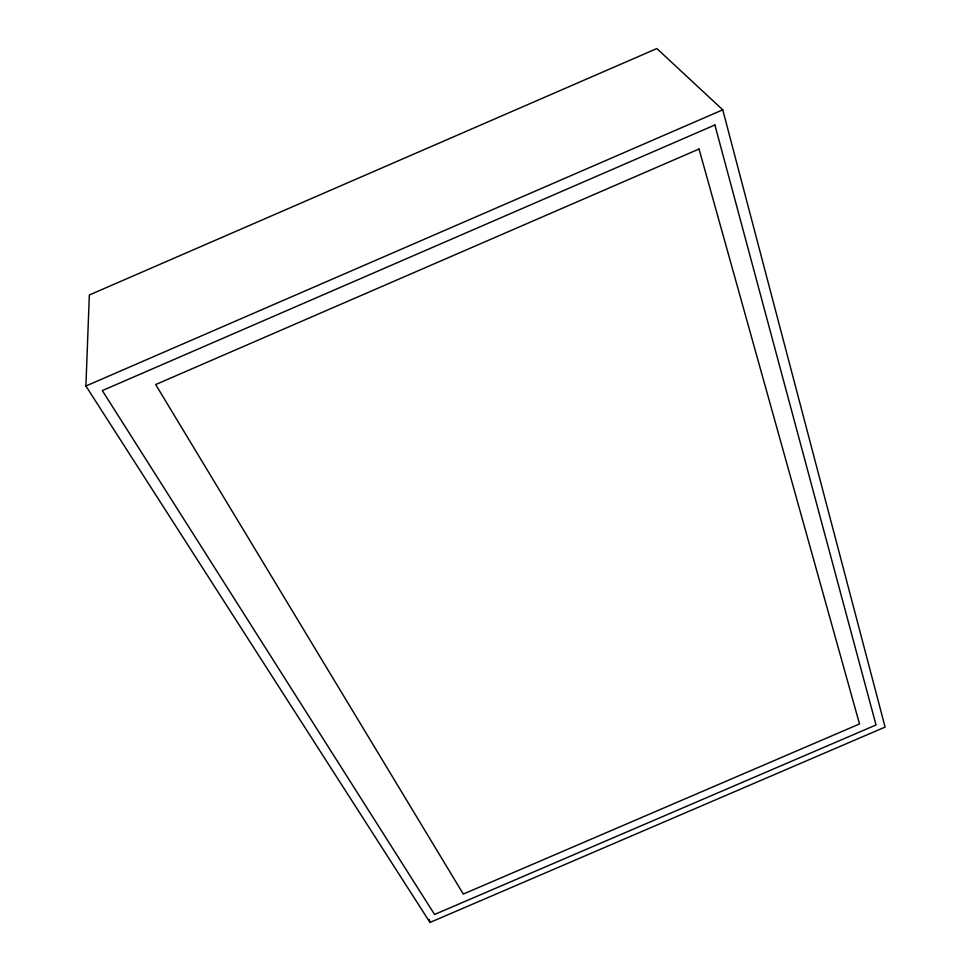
<?xml version="1.0" encoding="UTF-8"?>
<svg xmlns="http://www.w3.org/2000/svg" width="971" height="971" viewBox="0 0 971 971"><rect width="100%" height="100%" fill="white"/><g stroke="black" fill="none" stroke-linecap="round" stroke-linejoin="round"><path stroke-width="1.46" d="M85.897 386.009L89.344 294.99L656.857 48.55L722.752 109.82L885.103 727.085L429.983 922.45L85.897 386.009L722.752 109.82M429.316 919.513L429.983 922.45M714.887 124.98L102.319 390.597L434.583 914.476L876.024 724.973L714.887 124.98M699.035 149.012L155.676 384.552L463.301 894.073L859.517 723.953L699.035 149.012"/></g></svg>
